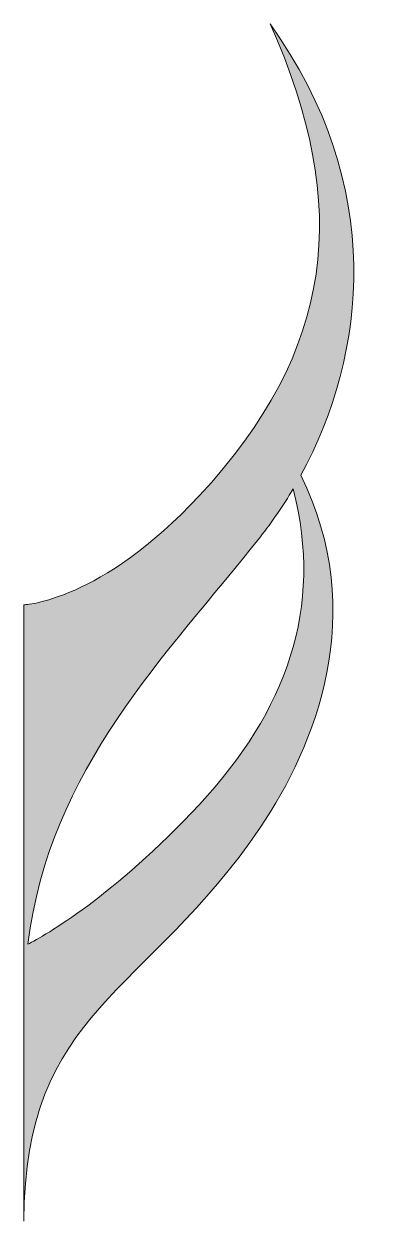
# Model space of a CAD drawing. Header units: inches. Extents: x 45.6 to 54.7, y -65.1 to -35.2.
import ezdxf

# ---------------------------------------------------------------- set-up
doc = ezdxf.new("R2010")
doc.units = ezdxf.units.IN
doc.header["$MEASUREMENT"] = 0
doc.layers.add('Layer 1', color=7, linetype='Continuous')

msp = doc.modelspace()

# ---------------------------------------------------------------- hatches: boundary and pattern name
at = {"layer": 'Layer 1', "true_color": 0x231f20}
h = msp.add_hatch(color=250, dxfattribs=at)
h.dxf.hatch_style = 2
edge = h.paths.add_edge_path()
edge.add_spline(control_points=[(51.788, -35.198), (53.835, -39.765), (53.381, -43.353), (50.025, -46.969), (47.564, -49.62), (45.649, -49.693), (45.649, -49.693), (45.649, -49.693), (45.649, -65.071), (45.649, -65.071), (45.649, -59.802), (48.708, -59.444), (51.546, -55.243), (52.923, -53.204), (54.249, -49.914), (52.556, -46.458), (54.198, -43.444), (54.678, -39.235), (51.788, -35.198)], knot_values=[0, 0, 0, 0, 1, 1, 1, 2, 2, 2, 3, 3, 3, 4, 4, 4, 5, 5, 5, 6, 6, 6, 6], degree=3, periodic=1)
edge = h.paths.add_edge_path()
edge.add_spline(control_points=[(50.025, -54.673), (47.888, -56.975), (46.164, -57.948), (45.747, -58.163), (46.29, -53.773), (49.188, -50.98), (51.546, -47.993), (51.836, -47.625), (52.11, -47.226), (52.361, -46.801), (53.131, -49.78), (52.182, -52.35), (50.025, -54.673)], knot_values=[0, 0, 0, 0, 1, 1, 1, 2, 2, 2, 3, 3, 3, 4, 4, 4, 4], degree=3, periodic=1)

# ---------------------------------------------------------------- linework, layer by layer
at = {"layer": 'Layer 1', "lineweight": 0}
for points, knots in [([(51.788, -35.198), (53.835, -39.765), (53.381, -43.353), (50.025, -46.969), (47.564, -49.62), (45.649, -49.693), (45.649, -49.693), (45.649, -49.693), (45.649, -65.071), (45.649, -65.071), (45.649, -59.802), (48.708, -59.444), (51.546, -55.243), (52.923, -53.204), (54.249, -49.914), (52.556, -46.458), (54.198, -43.444), (54.678, -39.235), (51.788, -35.198)], [0, 0, 0, 0, 1, 1, 1, 2, 2, 2, 3, 3, 3, 4, 4, 4, 5, 5, 5, 6, 6, 6, 6]), ([(50.025, -54.673), (47.888, -56.975), (46.164, -57.948), (45.747, -58.163), (46.29, -53.773), (49.188, -50.98), (51.546, -47.993), (51.836, -47.625), (52.11, -47.226), (52.361, -46.801), (53.131, -49.78), (52.182, -52.35), (50.025, -54.673)], [0, 0, 0, 0, 1, 1, 1, 2, 2, 2, 3, 3, 3, 4, 4, 4, 4])]:
    msp.add_open_spline(points, degree=3, knots=knots, dxfattribs=at)

doc.saveas('drawing.dxf')
